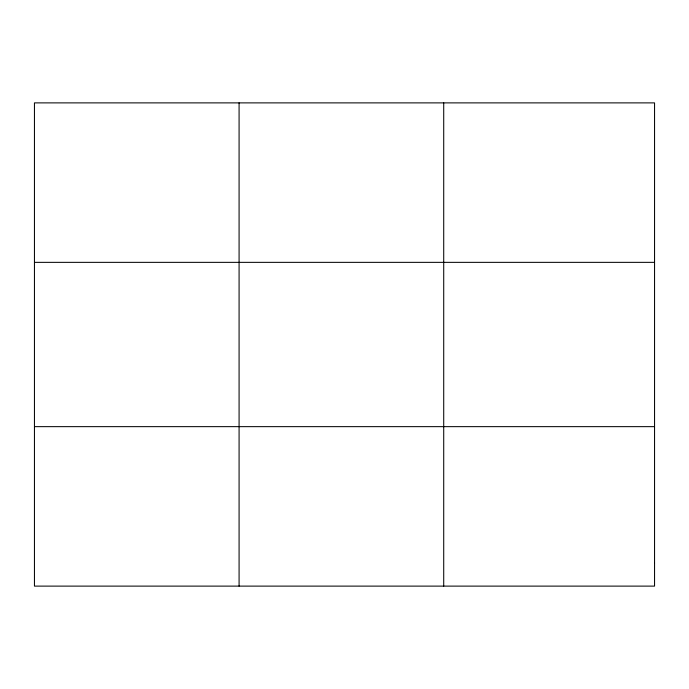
<?xml version="1.0" encoding="UTF-8"?>
<svg xmlns="http://www.w3.org/2000/svg" width="689" height="689" viewBox="0 0 689 689"><rect width="100%" height="100%" fill="white"/><g stroke="black" fill="none" stroke-linecap="round" stroke-linejoin="round"><path stroke-width="1.03" d="M239.083 586.115L239.083 102.885M443.716 586.115L443.716 102.885M34.45 262.354L654.55 262.354M34.45 426.646L654.55 426.646M654.55 563.335L654.55 586.115L34.45 586.115L34.45 102.885L654.55 102.885L654.55 563.335"/></g></svg>
